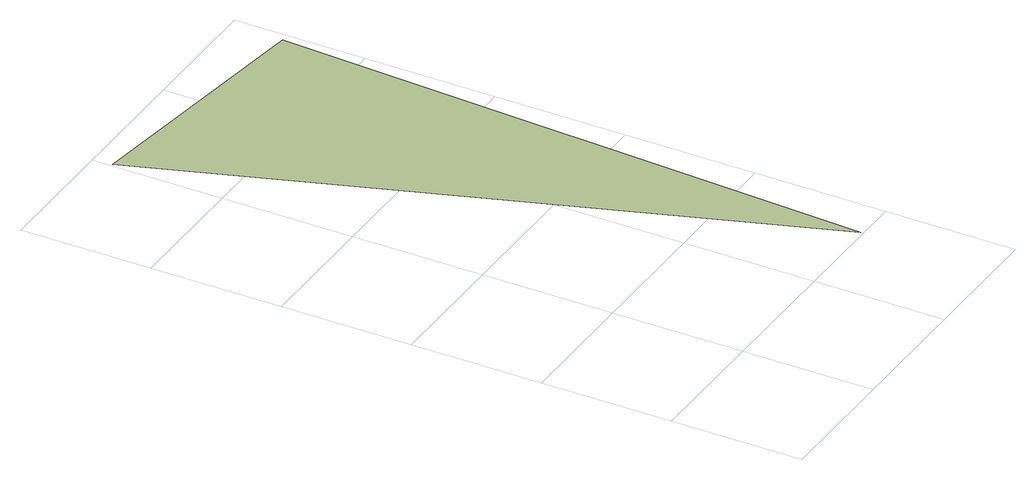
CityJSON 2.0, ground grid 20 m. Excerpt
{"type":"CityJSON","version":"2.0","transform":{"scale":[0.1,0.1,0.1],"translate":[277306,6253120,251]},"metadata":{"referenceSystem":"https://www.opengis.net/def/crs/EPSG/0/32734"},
"CityObjects":{
"terrain1":{"type":"TINRelief","geometry":[{"type":"CompositeSurface","lod":"1","boundaries":[[[0,1,2]]]}]}
},
"vertices":[
[5,971,8],[339,4,8],[389,920,8]
]}
